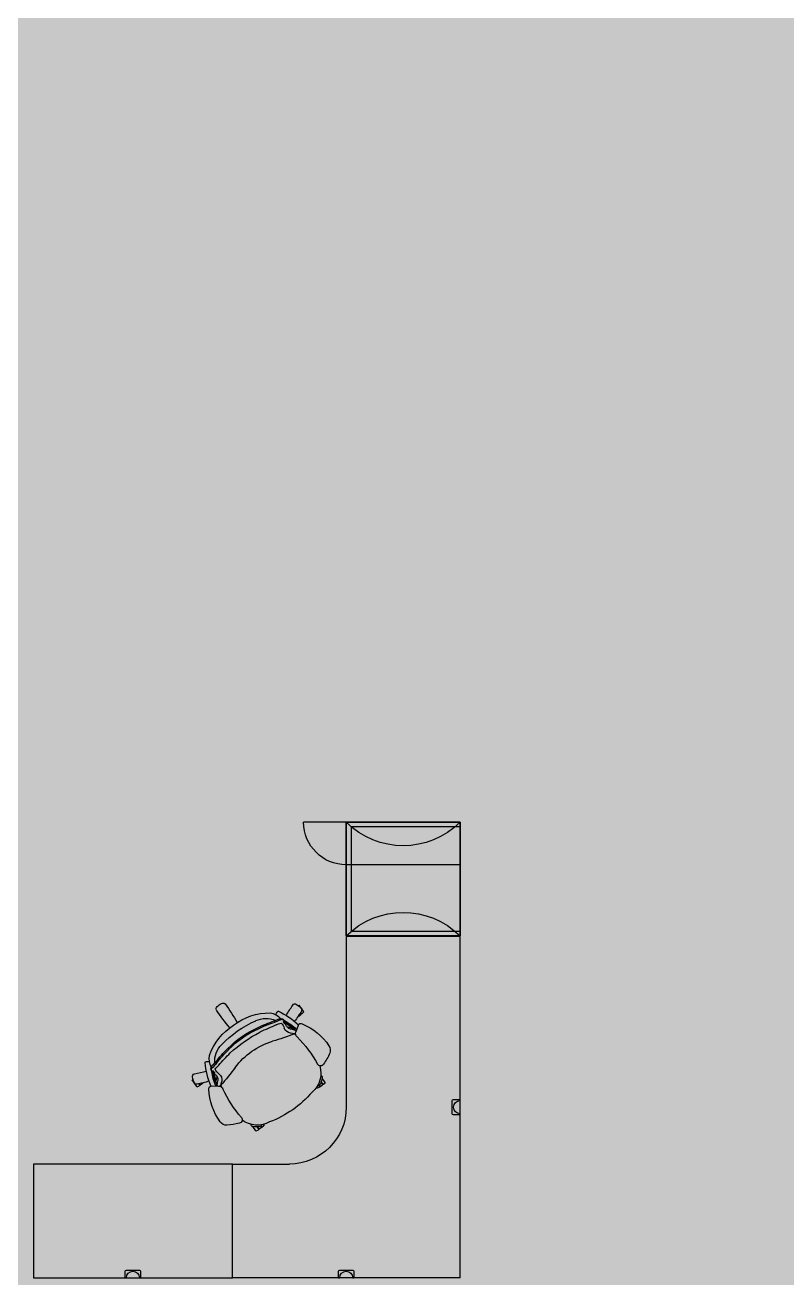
# Model space of a CAD drawing. Header units: inches. Extents: x -71 to 4499, y -33 to 4893.
# Drawn here: x 3294.6 to 3455.3, y 3549.1 to 3813.4 of the extents above; entities that cross this region are included whole.
import ezdxf

# ---------------------------------------------------------------- set-up
doc = ezdxf.new("R2010")
doc.units = ezdxf.units.IN
doc.header["$LTSCALE"] = 96
doc.header["$MEASUREMENT"] = 0
doc.linetypes.add('PHANTOM4', pattern=[0.625, 0.3125, -0.0625, 0.0625, -0.0625, 0.0625, -0.0625])
for name, color, linetype in [('A-Area', 212, 'PHANTOM4'), ('A-Bldg-Patt', 5, 'Continuous'), ('A-FURN-EXIST', 33, 'Continuous'), ('AFUFU-2D-CH', 2, 'Continuous'), ('AFUFU-2D-SC', 6, 'Continuous'), ('AFUFU-2D-SC-TX', 6, 'Continuous'), ('AFUFU-2D-WS', 1, 'Continuous'), ('AFUFU-2D-WS-SU-TX', 1, 'Continuous'), ('AFUFU-2D-WS-TX', 1, 'Continuous'), ('AFUPA-2D-SW-64-TX-T', 3, 'Continuous')]:
    doc.layers.add(name, color=color, linetype=linetype)

# ---------------------------------------------------------------- blocks, each defined once
blk = doc.blocks.new('A$C62865EDF (2)')
at = {"layer": 'AFUFU-2D-CH'}
for p, q in [((393.27, 65.12), (392.64, 64.22)), ((393.27, 65.12), (393.31, 65.13)), ((393.31, 65.13), (393.67, 65)), ((393.48, 64.28), (393.86, 64.82)), ((393.48, 64.28), (393.5, 64.28)), ((393.56, 64.27), (393.91, 64.77)), ((393.67, 65), (393.85, 64.87)), ((393.85, 64.87), (393.86, 64.82)), ((393.88, 64.25), (393.88, 64.25)), ((393.88, 64.25), (393.88, 64.25)), ((393.88, 64.25), (393.88, 64.25)), ((393.88, 64.25), (393.88, 64.25)), ((393.91, 64.77), (393.97, 64.78)), ((394.48, 64.42), (393.97, 64.78)), ((394.49, 64.37), (394.33, 64.13)), ((394.55, 64.33), (394.38, 64.09)), ((394.48, 64.42), (394.49, 64.37)), ((394.55, 64.33), (394.6, 64.34)), ((394.78, 64.21), (394.6, 64.34)), ((394.78, 64.21), (395.03, 63.93)), ((394.93, 63.74), (395.03, 63.89)), ((395.03, 63.93), (395.03, 63.89)), ((380.82, 55.79), (379.84, 54.38)), ((380.82, 55.79), (380.86, 55.81)), ((380.86, 55.81), (381.21, 55.67)), ((381.21, 55.67), (381.4, 55.55)), ((381.4, 55.55), (381.4, 55.49)), ((383.92, 55.64), (385.4, 55.66)), ((385.86, 55.51), (386.01, 55.89)), ((385.86, 55.51), (386.05, 54.69)), ((406.03, 55.97), (406.13, 56.12)), ((406.17, 56.13), (406.13, 56.12)), ((406.52, 56), (406.17, 56.13)), ((406.52, 56), (406.7, 55.87)), ((406.71, 55.81), (406.54, 55.57)), ((406.77, 55.77), (406.6, 55.54)), ((406.71, 55.81), (406.7, 55.87)), ((406.82, 55.78), (406.77, 55.77)), ((406.82, 55.78), (407.34, 55.42)), ((379.83, 54.34), (379.84, 54.38)), ((379.98, 54.14), (379.83, 54.34)), ((381.21, 55.2), (381.4, 55.49)), ((381.28, 55.19), (381.46, 55.45)), ((381.46, 55.45), (381.52, 55.46)), ((382.03, 55.1), (381.52, 55.46)), ((382.04, 55.04), (382.02, 55.01)), ((382.03, 55.1), (382.04, 55.04)), ((382.07, 55), (382.15, 55.01)), ((382.23, 54.96), (382.15, 55.01)), ((384.93, 55.16), (384.93, 55.16)), ((384.93, 55.16), (384.93, 55.16)), ((384.93, 55.16), (384.93, 55.16)), ((384.93, 55.16), (384.93, 55.16)), ((384.94, 54.37), (385, 53.91)), ((406.87, 55.16), (406.87, 55.16)), ((406.87, 55.16), (406.87, 55.16)), ((406.87, 55.16), (406.87, 55.16)), ((406.87, 55.16), (406.87, 55.16)), ((407, 54.87), (407.35, 55.37)), ((407.03, 54.8), (407.02, 54.81)), ((407.03, 54.79), (407.4, 55.33)), ((407.89, 54.89), (407.25, 53.98)), ((407.35, 55.37), (407.34, 55.42)), ((407.46, 55.34), (407.4, 55.33)), ((407.64, 55.21), (407.46, 55.34)), ((407.89, 54.93), (407.64, 55.21)), ((407.89, 54.89), (407.89, 54.93)), ((382.55, 50.72), (382.55, 50.73)), ((382.55, 50.72), (382.55, 50.73)), ((382.55, 50.73), (382.55, 50.73)), ((382.55, 50.73), (382.55, 50.73)), ((382.64, 50.59), (382.62, 50.6)), ((382.63, 50.59), (382.62, 50.6)), ((382.64, 50.59), (382.63, 50.59)), ((382.63, 50.59), (382.63, 50.59)), ((400.64, 43.37), (400.19, 43.28)), ((401.4, 44.64), (400.55, 44.53)), ((401.38, 43.64), (401.38, 43.64)), ((401.38, 43.64), (401.38, 43.64)), ((401.38, 43.64), (401.38, 43.64)), ((401.38, 43.64), (401.38, 43.64)), ((401.4, 44.64), (401.7, 44.9)), ((402.18, 42.86), (401.69, 44.25)), ((402.12, 41.03), (402.2, 40.98)), ((402.21, 40.9), (402.2, 40.98)), ((402.26, 40.88), (402.24, 40.86)), ((402.32, 40.89), (402.26, 40.88)), ((402.32, 40.89), (402.83, 40.53)), ((403.38, 40), (402.39, 38.59)), ((402.66, 40.22), (402.84, 40.48)), ((402.7, 40.16), (402.9, 40.44)), ((402.84, 40.48), (402.83, 40.53)), ((402.95, 40.45), (402.9, 40.44)), ((403.13, 40.32), (402.95, 40.45)), ((403.38, 40.04), (403.13, 40.32)), ((403.38, 40), (403.38, 40.04)), ((402.12, 38.64), (402.36, 38.57)), ((402.36, 38.57), (402.39, 38.59))]:
    blk.add_line(p, q, dxfattribs=at)
for centre, radius, start, end in [((387.11, 62.25), 1.68, 88.3413, 144.8306), ((386.2, 50.57), 13.39, 74.4635, 85.9043), ((389.68, 62.78), 0.708, 317.6016, 80.777), ((393.56, 58.68), 5.24, 60.2874, 127.3793), ((392.67, 63.8), 0.418, 94.0643, 186.2869), ((393.41, 59.43), 4.85, 84.4733, 99.125), ((393.81, 63.05), 1.2, 65.5957, 86.7626), ((394.09, 63.79), 0.417, 5.7738, 58.5728), ((396.14, 55.77), 12.8, 144.3542, 177.4465), ((410.14, 45.07), 26.35, 139.1711, 154.8262), ((388.2, 42.33), 22.37, 40.8423, 69.1576), ((398.04, 49.46), 15.54, 156.5275, 175.3085), ((383.88, 56.19), 0.548, 164.4072, 274.4141), ((397.14, 50.69), 13.31, 158.1789, 171.8956), ((386.14, 54.88), 1.24, 145.0033, 167.3254), ((385.45, 55.15), 0.55, 115.8767, 126.1554), ((433.25, 56.28), 48.13, 180.8147, 181.8651), ((385.37, 56.65), 0.992, 271.7837, 338.343), ((385.45, 55.15), 0.55, 40.8654, 74.4746), ((349.15, 22.72), 49.22, 36.1018, 41.7721), ((401.74, 52.96), 5.24, 342.6212, 49.7126), ((406.36, 55.2), 0.417, 51.4272, 104.2262), ((405.76, 54.69), 1.2, 23.2374, 44.4043), ((380.36, 53.6), 0.496, 158.4053, 265.145), ((384.5, 52.94), 4.68, 156.293, 169.5626), ((380.79, 54.69), 0.59, 84.5461, 167.7758), ((391.59, 97.1), 45.41, 255.6355, 258.853), ((375.37, 28.5), 27.33, 72.955, 78.439), ((496.77, 12.57), 119.68, 159.1569, 160.4724), ((375.86, 56.96), 9.32, 333.744, 343.9291), ((384.47, 52.54), 0.393, 69.7751, 129.8413), ((382.35, 55.84), 3.54, 303.4698, 317.0615), ((385.17, 52.18), 0.888, 128.4074, 157.3483), ((384.6, 52.88), 0.023, 334.0607, 73.2322), ((387.06, 51), 2.63, 126.9991, 154.4546), ((387.76, 54.36), 2.94, 164.3455, 179.6886), ((384.88, 54.36), 0.0616, 10.127, 160.4725), ((383.86, 54.26), 1.36, 322.5491, 19.7693), ((384.33, 53.76), 0.688, 331.8448, 13.2431), ((384.35, 54.41), 1.73, 310.9566, 9.2355), ((402.49, 53.07), 4.85, 10.875, 25.5267), ((406.85, 53.87), 0.418, 283.7131, 15.9357), ((382.69, 50.72), 0.142, 177.884, 248.8399), ((383.28, 52.2), 1.74, 248.3236, 275.7926), ((387.56, 49.84), 4.15, 153.6599, 188.6934), ((384.58, 51.97), 0.8, 155.5285, 229.8645), ((384.73, 52.06), 0.919, 145.4214, 164.4379), ((384.37, 52.26), 0.512, 168.4737, 221.2321), ((384.16, 52.17), 0.348, 67.7618, 147.992), ((384.73, 52.11), 0.887, 125.4319, 148.5081), ((376.5, 44.21), 10.75, 38.075, 45.8212), ((373.83, 40.82), 14.69, 41.838, 45.8302), ((384.31, 52.54), 0.0489, 251.0386, 330.3921), ((389.53, 50.43), 4.94, 175.6399, 225.2045), ((387.24, 53.5), 2.89, 208.2225, 231.0648), ((384.24, 51.27), 0.835, 309.5676, 329.2262), ((404.92, 66.15), 25.44, 217.6106, 226.2806), ((405.11, 66.36), 25.44, 217.6106, 226.2806), ((439.45, 99.61), 72.51, 221.8265, 224.6201), ((401.16, 60.83), 15.25, 216.6442, 253.358), ((383.28, 63.88), 26.35, 315.1738, 330.8289), ((406.92, 50.71), 0.708, 29.223, 152.3984), ((396.64, 43.27), 13.39, 24.0957, 35.5365), ((395.39, 53.51), 12.68, 199.7991, 237.3819), ((401.53, 61.36), 19.65, 223.7774, 246.2226), ((401.71, 61.57), 19.65, 223.7774, 246.2226), ((406.74, 69.04), 27.77, 227.135, 242.9624), ((407.3, 48.12), 1.68, 325.1694, 21.6587), ((402.5, 62.74), 22.82, 223.8813, 246.119), ((383.14, -1.08), 49.22, 68.2279, 73.8982), ((402.63, 44.56), 0.992, 131.657, 198.2163), ((398.12, 54.38), 12.8, 292.5535, 325.6458), ((418.54, 17.27), 40.36, 139.6916, 146.3618), ((396.25, 52.9), 12.68, 232.6181, 270.2009), ((404.87, 66.18), 25.44, 243.7194, 252.3894), ((403.98, 64.01), 22.82, 243.4709, 253.0048), ((-180.92, -1249.43), 1415.76, 65.88356, 66.03577), ((399.04, 45.24), 2.89, 238.9352, 261.7775), ((391.54, 54.01), 15.54, 294.6915, 313.4725), ((396.74, 44.22), 2.63, 315.5454, 343.0009), ((398.5, 42.85), 0.888, 312.6517, 341.5926), ((400.87, 42.84), 1.73, 100.7645, 159.0434), ((393, 53.59), 13.31, 298.1044, 311.8211), ((323.11, 134.17), 119.68, 309.5276, 310.8431), ((399.35, 42.55), 0.023, 36.7678, 135.9393), ((399.07, 42.31), 0.393, 340.1587, 40.2249), ((406.17, 35.74), 9.32, 126.0709, 136.256), ((402.91, 41.45), 3.54, 152.9385, 166.5302), ((400.9, 42.33), 1.36, 90.2307, 147.4509), ((400.27, 42.6), 0.688, 96.7569, 138.1552), ((379.6, 25.54), 27.33, 39.1563, 39.6871), ((400.65, 43.31), 0.0616, 309.5275, 99.873), ((399.67, 46.02), 2.94, 290.3114, 305.6545), ((385.91, 89.43), 48.13, 288.1349, 289.1853), ((400.71, 44.68), 1.24, 302.6746, 324.9967), ((401.2, 44.12), 0.55, 35.5254, 69.1346), ((401.2, 44.12), 0.55, 343.8446, 354.1233), ((402.71, 43.01), 0.548, 195.5859, 305.5928), ((354.28, 62.26), 40.36, 323.6382, 330.3084), ((395.36, 46.34), 4.94, 244.7955, 294.3601), ((395.48, 44.29), 4.15, 281.3066, 316.3401), ((397.96, 41.66), 0.835, 140.7738, 160.4324), ((391.71, 28.3), 14.69, 64.1698, 68.162), ((393.98, 31.97), 10.75, 64.1788, 71.925), ((399.17, 41.08), 1.74, 194.2074, 221.6764), ((397.98, 40.03), 0.151, 223.7089, 291.2298), ((398.51, 42.22), 0.8, 240.1355, 314.4715), ((398.85, 42.12), 0.512, 248.7679, 301.5263), ((398.53, 42.39), 0.919, 305.5621, 324.5786), ((399.13, 42.16), 0.0489, 139.6079, 218.9614), ((398.84, 41.9), 0.348, 322.008, 42.2382), ((398.59, 42.41), 0.887, 321.4919, 344.5681), ((438.52, 64.24), 45.41, 211.147, 214.3645), ((379.6, 25.54), 27.33, 31.561, 37.045), ((402.36, 39.59), 0.59, 302.2242, 25.4539), ((385.53, 39.36), 0.648, 156.2382, 224.7345), ((388, 42.03), 4.28, 226.8902, 242.2976), ((386.33, 38.81), 0.658, 240.578, 313.1097), ((401.48, 38.81), 0.496, 204.855, 311.5947), ((399.44, 42.48), 4.68, 300.4374, 313.707)]:
    blk.add_arc(centre, radius, start, end, dxfattribs=at)
at = {"layer": 'AFUFU-2D-SC'}
for p, q in [((412.33, 24), (436.33, 24)), ((412.33, 0), (412.33, 24)), ((412.33, 24), (412.33, 0)), ((436.33, 24), (412.33, 24)), ((436.33, 24), (436.33, 0)), ((436.33, 0), (436.33, 24)), ((413.33, 23), (436.33, 23)), ((413.33, 1), (413.33, 23)), ((436.33, 9), (412.33, 9)), ((436.33, 1), (413.33, 1)), ((412.33, 0), (403.33, 0)), ((436.33, 0), (412.33, 0)), ((412.33, 0), (436.33, 0))]:
    blk.add_line(p, q, dxfattribs=at)
for centre, radius, start, end in [((424.33, 36), 16.97, 225, 315), ((412.33, 0), 9, 90, 180), ((424.33, -12), 16.97, 45, 135)]:
    blk.add_arc(centre, radius, start, end, dxfattribs=at)
at = {"layer": 'AFUFU-2D-WS'}
for p, q in [((346.33, 72.11), (346.33, 96.11)), ((346.33, 96.11), (388.33, 96.11)), ((365.7, 96.11), (365.95, 96.11)), ((365.7, 96.11), (365.7, 94.74)), ((368.7, 96.11), (368.95, 96.11)), ((368.95, 94.74), (368.95, 96.11)), ((388.33, 96.11), (388.33, 72.11)), ((436.33, 96.11), (388.33, 96.11)), ((388.33, 96.11), (388.33, 72.11)), ((410.7, 96.11), (410.95, 96.11)), ((410.7, 96.11), (410.7, 94.74)), ((413.7, 96.11), (413.95, 96.11)), ((413.95, 94.74), (413.95, 96.11)), ((436.33, 96.11), (436.33, 24.11)), ((365.95, 94.49), (368.7, 94.49)), ((410.95, 94.49), (413.7, 94.49)), ((388.33, 72.11), (346.33, 72.11)), ((388.33, 72.11), (400.33, 72.11)), ((434.7, 61.49), (434.7, 58.74)), ((436.33, 61.74), (434.95, 61.74)), ((436.33, 61.74), (436.33, 61.49)), ((412.33, 24.11), (412.33, 60.11)), ((434.95, 58.49), (436.33, 58.49)), ((436.33, 58.74), (436.33, 58.49)), ((436.33, 24.11), (412.33, 24.11))]:
    blk.add_line(p, q, dxfattribs=at)
for centre, radius, start, end in [((367.33, 96.11), 1.38, 180, 0), ((412.33, 96.11), 1.38, 180, 0), ((365.95, 94.74), 0.25, 180, 270), ((368.7, 94.74), 0.25, 270, 0), ((410.95, 94.74), 0.25, 180, 270), ((413.7, 94.74), 0.25, 270, 0), ((400.33, 60.11), 12, 0, 90), ((434.95, 61.49), 0.25, 90, 180), ((436.33, 60.11), 1.38, 90, 270), ((434.95, 58.74), 0.25, 180, 270)]:
    blk.add_arc(centre, radius, start, end, dxfattribs=at)
at = {"layer": 'AFUFU-2D-SC-TX', "flags": 1}
for tag, p, rotation in [('CAPPN', (248.47, 199.11), 270), ('CAPMG', (248.47, 199.11), 270), ('CAPMC', (248.47, 199.11), 270), ('CAPQT', (248.47, 199.11), 270), ('CAPDH', (248.47, 199.11), 270), ('CAPGC', (248.47, 199.11), 270), ('CAPPN', (341.97, 199.11), 270), ('CAPMG', (341.97, 199.11), 270), ('CAPMC', (341.97, 199.11), 270), ('CAPQT', (341.97, 199.11), 270), ('CAPDH', (341.97, 199.11), 270), ('CAPGC', (341.97, 199.11), 270), ('CAPPN', (435.47, 199.11), 270), ('CAPMG', (435.47, 199.11), 270), ('CAPMC', (435.47, 199.11), 270), ('CAPQT', (435.47, 199.11), 270), ('CAPDH', (435.47, 199.11), 270), ('CAPGC', (435.47, 199.11), 270), ('CAPPN', (110.47, 175.22), 90), ('CAPMG', (110.47, 175.22), 90), ('CAPMC', (110.47, 175.22), 90), ('CAPQT', (110.47, 175.22), 90), ('CAPDH', (110.47, 175.22), 90), ('CAPGC', (110.47, 175.22), 90), ('CAPPN', (134.47, 175.22), 180), ('CAPMG', (134.47, 175.22), 180), ('CAPMC', (134.47, 175.22), 180), ('CAPQT', (134.47, 175.22), 180), ('CAPDH', (134.47, 175.22), 180), ('CAPGC', (134.47, 175.22), 180), ('CAPPN', (248.47, 175.11), 180), ('CAPMG', (248.47, 175.11), 180), ('CAPMC', (248.47, 175.11), 180), ('CAPQT', (248.47, 175.11), 180), ('CAPDH', (248.47, 175.11), 180), ('CAPGC', (248.47, 175.11), 180), ('CAPPN', (341.97, 175.11), 180), ('CAPMG', (341.97, 175.11), 180), ('CAPMC', (341.97, 175.11), 180), ('CAPQT', (341.97, 175.11), 180), ('CAPDH', (341.97, 175.11), 180), ('CAPGC', (341.97, 175.11), 180), ('CAPPN', (435.47, 175.11), 180), ('CAPMG', (435.47, 175.11), 180), ('CAPMC', (435.47, 175.11), 180), ('CAPQT', (435.47, 175.11), 180), ('CAPDH', (435.47, 175.11), 180), ('CAPGC', (435.47, 175.11), 180), ('CAPPN', (107.82, 103.11), 180), ('CAPMG', (107.82, 103.11), 180), ('CAPMC', (107.82, 103.11), 180), ('CAPQT', (107.82, 103.11), 180), ('CAPDH', (107.82, 103.11), 180), ('CAPGC', (107.82, 103.11), 180), ('CAPPN', (249.33, 24), 270), ('CAPMG', (249.33, 24), 270), ('CAPMC', (249.33, 24), 270), ('CAPQT', (249.33, 24), 270), ('CAPDH', (249.33, 24), 270), ('CAPGC', (249.33, 24), 270), ('CAPPN', (342.83, 24), 270), ('CAPMG', (342.83, 24), 270), ('CAPMC', (342.83, 24), 270), ('CAPQT', (342.83, 24), 270), ('CAPDH', (342.83, 24), 270), ('CAPGC', (342.83, 24), 270), ('CAPPN', (436.33, 24), 270), ('CAPMG', (436.33, 24), 270), ('CAPMC', (436.33, 24), 270), ('CAPQT', (436.33, 24), 270), ('CAPDH', (436.33, 24), 270), ('CAPGC', (436.33, 24), 270), ('CAPPN', (111.33, 0.11), 90), ('CAPMG', (111.33, 0.11), 90), ('CAPMC', (111.33, 0.11), 90), ('CAPQT', (111.33, 0.11), 90), ('CAPDH', (111.33, 0.11), 90), ('CAPGC', (111.33, 0.11), 90)]:
    blk.add_attdef(tag, p, '', height=0.001, rotation=rotation, dxfattribs=at)
for tag, p in [('CAPPN', (111.33, 24.11)), ('CAPMG', (111.33, 24.11)), ('CAPMC', (111.33, 24.11)), ('CAPQT', (111.33, 24.11)), ('CAPDH', (111.33, 24.11)), ('CAPGC', (111.33, 24.11)), ('CAPPN', (225.33, 24)), ('CAPMG', (225.33, 24)), ('CAPMC', (225.33, 24)), ('CAPQT', (225.33, 24)), ('CAPDH', (225.33, 24)), ('CAPGC', (225.33, 24)), ('CAPPN', (318.83, 24)), ('CAPMG', (318.83, 24)), ('CAPMC', (318.83, 24)), ('CAPQT', (318.83, 24)), ('CAPDH', (318.83, 24)), ('CAPGC', (318.83, 24)), ('CAPPN', (412.33, 24)), ('CAPMG', (412.33, 24)), ('CAPMC', (412.33, 24)), ('CAPQT', (412.33, 24)), ('CAPDH', (412.33, 24)), ('CAPGC', (412.33, 24))]:
    blk.add_attdef(tag, p, '', height=0.001, dxfattribs=at)
at = {"layer": 'AFUFU-2D-WS-SU-TX', "flags": 1}
for tag, p, rotation in [('CAPPN', (20.46, 136.44), 120), ('CAPMG', (20.46, 136.44), 120), ('CAPMC', (20.46, 136.44), 120), ('CAPQT', (20.46, 136.44), 120), ('CAPDH', (20.46, 136.44), 120), ('CAPGC', (20.46, 136.44), 120), ('CAPPN', (20.46, 63.06), 240), ('CAPMG', (20.46, 63.06), 240), ('CAPMC', (20.46, 63.06), 240), ('CAPQT', (20.46, 63.06), 240), ('CAPDH', (20.46, 63.06), 240), ('CAPGC', (20.46, 63.06), 240)]:
    blk.add_attdef(tag, p, '', height=0.001, rotation=rotation, dxfattribs=at)
at = {"layer": 'AFUFU-2D-WS-TX', "flags": 1}
for tag, p, rotation in [('CAPPN', (110.47, 103.11), 90), ('CAPMG', (110.47, 103.11), 90), ('CAPMC', (110.47, 103.11), 90), ('CAPQT', (110.47, 103.11), 90), ('CAPDH', (110.47, 103.11), 90), ('CAPGC', (110.47, 103.11), 90), ('CAPPN', (200.47, 103.11), 180), ('CAPMG', (200.47, 103.11), 180), ('CAPMC', (200.47, 103.11), 180), ('CAPQT', (200.47, 103.11), 180), ('CAPDH', (200.47, 103.11), 180), ('CAPGC', (200.47, 103.11), 180), ('CAPPN', (248.47, 103.11), 180), ('CAPMG', (248.47, 103.11), 180), ('CAPMC', (248.47, 103.11), 180), ('CAPQT', (248.47, 103.11), 180), ('CAPDH', (248.47, 103.11), 180), ('CAPGC', (248.47, 103.11), 180), ('CAPPN', (293.97, 103.11), 180), ('CAPMG', (293.97, 103.11), 180), ('CAPMC', (293.97, 103.11), 180), ('CAPQT', (293.97, 103.11), 180), ('CAPDH', (293.97, 103.11), 180), ('CAPGC', (293.97, 103.11), 180), ('CAPPN', (341.97, 103.11), 180), ('CAPMG', (341.97, 103.11), 180), ('CAPMC', (341.97, 103.11), 180), ('CAPQT', (341.97, 103.11), 180), ('CAPDH', (341.97, 103.11), 180), ('CAPGC', (341.97, 103.11), 180), ('CAPPN', (387.47, 103.11), 180), ('CAPMG', (387.47, 103.11), 180), ('CAPMC', (387.47, 103.11), 180), ('CAPQT', (387.47, 103.11), 180), ('CAPDH', (387.47, 103.11), 180), ('CAPGC', (387.47, 103.11), 180), ('CAPPN', (435.47, 103.11), 180), ('CAPMG', (435.47, 103.11), 180), ('CAPMC', (435.47, 103.11), 180), ('CAPQT', (435.47, 103.11), 180), ('CAPDH', (435.47, 103.11), 180), ('CAPGC', (435.47, 103.11), 180), ('CAPPN', (249.33, 96.11), 270), ('CAPMG', (249.33, 96.11), 270), ('CAPMC', (249.33, 96.11), 270), ('CAPQT', (249.33, 96.11), 270), ('CAPDH', (249.33, 96.11), 270), ('CAPGC', (249.33, 96.11), 270), ('CAPPN', (342.83, 96.11), 270), ('CAPMG', (342.83, 96.11), 270), ('CAPMC', (342.83, 96.11), 270), ('CAPQT', (342.83, 96.11), 270), ('CAPDH', (342.83, 96.11), 270), ('CAPGC', (342.83, 96.11), 270), ('CAPPN', (436.33, 96.11), 270), ('CAPMG', (436.33, 96.11), 270), ('CAPMC', (436.33, 96.11), 270), ('CAPQT', (436.33, 96.11), 270), ('CAPDH', (436.33, 96.11), 270), ('CAPGC', (436.33, 96.11), 270)]:
    blk.add_attdef(tag, p, '', height=0.001, rotation=rotation, dxfattribs=at)
for tag, p in [('CAPPN', (111.33, 96.11)), ('CAPMG', (111.33, 96.11)), ('CAPMC', (111.33, 96.11)), ('CAPQT', (111.33, 96.11)), ('CAPDH', (111.33, 96.11)), ('CAPGC', (111.33, 96.11)), ('CAPPN', (159.33, 96.11)), ('CAPMG', (159.33, 96.11)), ('CAPMC', (159.33, 96.11)), ('CAPQT', (159.33, 96.11)), ('CAPDH', (159.33, 96.11)), ('CAPGC', (159.33, 96.11)), ('CAPPN', (252.83, 96.11)), ('CAPMG', (252.83, 96.11)), ('CAPMC', (252.83, 96.11)), ('CAPQT', (252.83, 96.11)), ('CAPDH', (252.83, 96.11)), ('CAPGC', (252.83, 96.11)), ('CAPPN', (346.33, 96.11)), ('CAPMG', (346.33, 96.11)), ('CAPMC', (346.33, 96.11)), ('CAPQT', (346.33, 96.11)), ('CAPDH', (346.33, 96.11)), ('CAPGC', (346.33, 96.11)), ('CAPPN', (346.91, 96.11)), ('CAPMG', (346.91, 96.11)), ('CAPMC', (346.91, 96.11)), ('CAPQT', (346.91, 96.11)), ('CAPDH', (346.91, 96.11)), ('CAPGC', (346.91, 96.11)), ('CAPPN', (440.41, 96.11)), ('CAPMG', (440.41, 96.11)), ('CAPMC', (440.41, 96.11)), ('CAPQT', (440.41, 96.11)), ('CAPDH', (440.41, 96.11)), ('CAPGC', (440.41, 96.11))]:
    blk.add_attdef(tag, p, '', height=0.001, dxfattribs=at)
at = {"layer": 'AFUPA-2D-SW-64-TX-T', "flags": 1}
for tag, p, rotation in [('CAPPN', (34.05, 102.84), 120), ('CAPMG', (34.05, 102.84), 120), ('CAPMC', (34.05, 102.84), 120), ('CAPQT', (34.05, 102.84), 120), ('CAPDH', (34.05, 102.84), 120), ('CAPGC', (34.05, 102.84), 120), ('CAPPN', (10.05, 54.82), 60), ('CAPMG', (10.05, 54.82), 60), ('CAPMC', (10.05, 54.82), 60), ('CAPQT', (10.05, 54.82), 60), ('CAPDH', (10.05, 54.82), 60), ('CAPGC', (10.05, 54.82), 60)]:
    blk.add_attdef(tag, p, '', height=0.001, rotation=rotation, dxfattribs=at)

msp = doc.modelspace()

# ---------------------------------------------------------------- hatches: boundary and pattern name
at = {"layer": 'A-Area'}
h = msp.add_hatch(color=256, dxfattribs=at)
h.dxf.hatch_style = 1
edge = h.paths.add_edge_path()
edge.add_line((2891.99, 2954.75), (3410.49, 2954.75))
edge.add_line((3410.49, 2954.75), (3410.49, 3333.5))
edge.add_line((3410.49, 3333.5), (3473.99, 3333.5))
edge.add_line((3473.99, 3333.5), (3473.99, 3430.5))
edge.add_line((3473.99, 3430.5), (3573.49, 3430.5))
edge.add_line((3573.49, 3430.5), (3573.49, 3441.5))
edge.add_line((3573.49, 3441.5), (3592.49, 3441.5))
edge.add_line((3592.49, 3441.5), (3592.49, 3430.5))
edge.add_line((3592.49, 3430.5), (3660.13, 3430.5))
edge.add_line((3660.13, 3430.5), (3660.13, 3667.99))
edge.add_line((3660.13, 3667.99), (4387.88, 3667.71))
edge.add_line((4387.88, 3667.71), (4387.88, 3681.01))
edge.add_line((4387.88, 3681.01), (4396.05, 3681.01))
edge.add_line((4396.05, 3681.01), (4396.05, 3731.28))
edge.add_line((4396.05, 3731.28), (4078.52, 4048.82))
edge.add_line((4078.52, 4048.82), (4072.85, 4043.12))
edge.add_line((4072.85, 4043.12), (4043.13, 4072.84))
edge.add_line((4043.13, 4072.84), (4048.82, 4078.52))
edge.add_line((4048.82, 4078.52), (3696.69, 4430.65))
edge.add_line((3696.69, 4430.65), (3691, 4424.97))
edge.add_line((3691, 4424.97), (3687.95, 4428.01))
edge.add_line((3687.95, 4428.01), (3650.93, 4428.01))
edge.add_line((3650.93, 4428.01), (3650.93, 4436.05))
edge.add_line((3650.93, 4436.05), (3321, 4436.05))
edge.add_line((3321, 4436.05), (3321, 4428.01))
edge.add_line((3321, 4428.01), (3278.99, 4428.01))
edge.add_line((3278.99, 4428.01), (3278.99, 4436.05))
edge.add_line((3278.99, 4436.05), (2922, 4436.05))
edge.add_line((2922, 4436.05), (2922, 4428.01))
edge.add_line((2922, 4428.01), (2891.99, 4428.01))
edge.add_line((2891.99, 4428.01), (2891.99, 4398))
edge.add_line((2891.99, 4398), (2883.94, 4398))
edge.add_line((2883.94, 4398), (2883.94, 4041))
edge.add_line((2883.94, 4041), (2891.99, 4041.01))
edge.add_line((2891.99, 4041.01), (2891.99, 3998.99))
edge.add_line((2891.99, 3998.99), (2883.94, 3998.99))
edge.add_line((2883.94, 3998.99), (2883.94, 3681))
edge.add_line((2883.94, 3681), (2891.99, 3681))
edge.add_line((2891.99, 3681), (2891.99, 3638.99))
edge.add_line((2891.99, 3638.99), (2883.94, 3638.99))
edge.add_line((2883.94, 3638.99), (2883.94, 3321))
edge.add_line((2883.94, 3321), (2891.99, 3321))
edge.add_line((2891.99, 3321), (2891.99, 3279))
edge.add_line((2891.99, 3279), (2883.94, 3279))
edge.add_line((2883.94, 3279), (2883.94, 2961))
edge.add_line((2883.94, 2961), (2891.99, 2961))
edge.add_line((2891.99, 2961), (2891.99, 2954.75))
at = {"layer": 'A-Bldg-Patt'}
h = msp.add_hatch(color=256, dxfattribs=at)
h.dxf.hatch_style = 1
h.paths.add_polyline_path([(3443.89, 1638.97), (3443.89, 1879.45), (3671.49, 1879.45), (3671.49, 1638.69)], flags=16)
h.paths.add_polyline_path([(3917.35, 3804.62), (3917.35, 3670.38), (4387.07, 3672), (4386.95, 3729.73), (3690.17, 4425.79), (2891.99, 4428.01), (2887.85, 2218.72), (2683.7, 2012.45), (2222.63, 1553.5), (8, 1552), (3347.01, 715.9), (3295.52, 755.01), (3528.17, 948.59), (3658.51, 1124.56), (3724.1, 1092.98), (3834.61, 1092.98), (3835.32, 1214.38), (3749.12, 1214.5), (3748.63, 1214.5), (3748.63, 1350.75), (3658.26, 1350.75), (3658.25, 1589.75), (3671.49, 1589.75), (3671.49, 1641.19), (3671.49, 1784.34), (3671.49, 1787.84), (3671.49, 1880.24), (3672.27, 1938.25), (3660.06, 1938.25), (3660, 2057.75), (3473.99, 2059.5), (3842.49, 2059.5), (3845.99, 2316), (3473.99, 2314.5), (3475.49, 2430), (3795, 2433.5), (3795, 2563.52), (3473.99, 2563.52), (3482.49, 3234), (3616.92, 3234), (3622.99, 3294), (3473.99, 3294), (3410.49, 3294), (3410.49, 3494), (3473.72, 3494), (3473.99, 3548.11), (3659.99, 3548.25), (3660.12, 3665.92), (3455.84, 3665.92), (3455.84, 3804.62)])

# ---------------------------------------------------------------- block references
at = {"layer": 'A-FURN-EXIST', "xscale": -1, "rotation": 180}
msp.add_blockref('A$C62865EDF (2)', (2949.98, 3645.25), dxfattribs=at)

doc.saveas('drawing.dxf')
